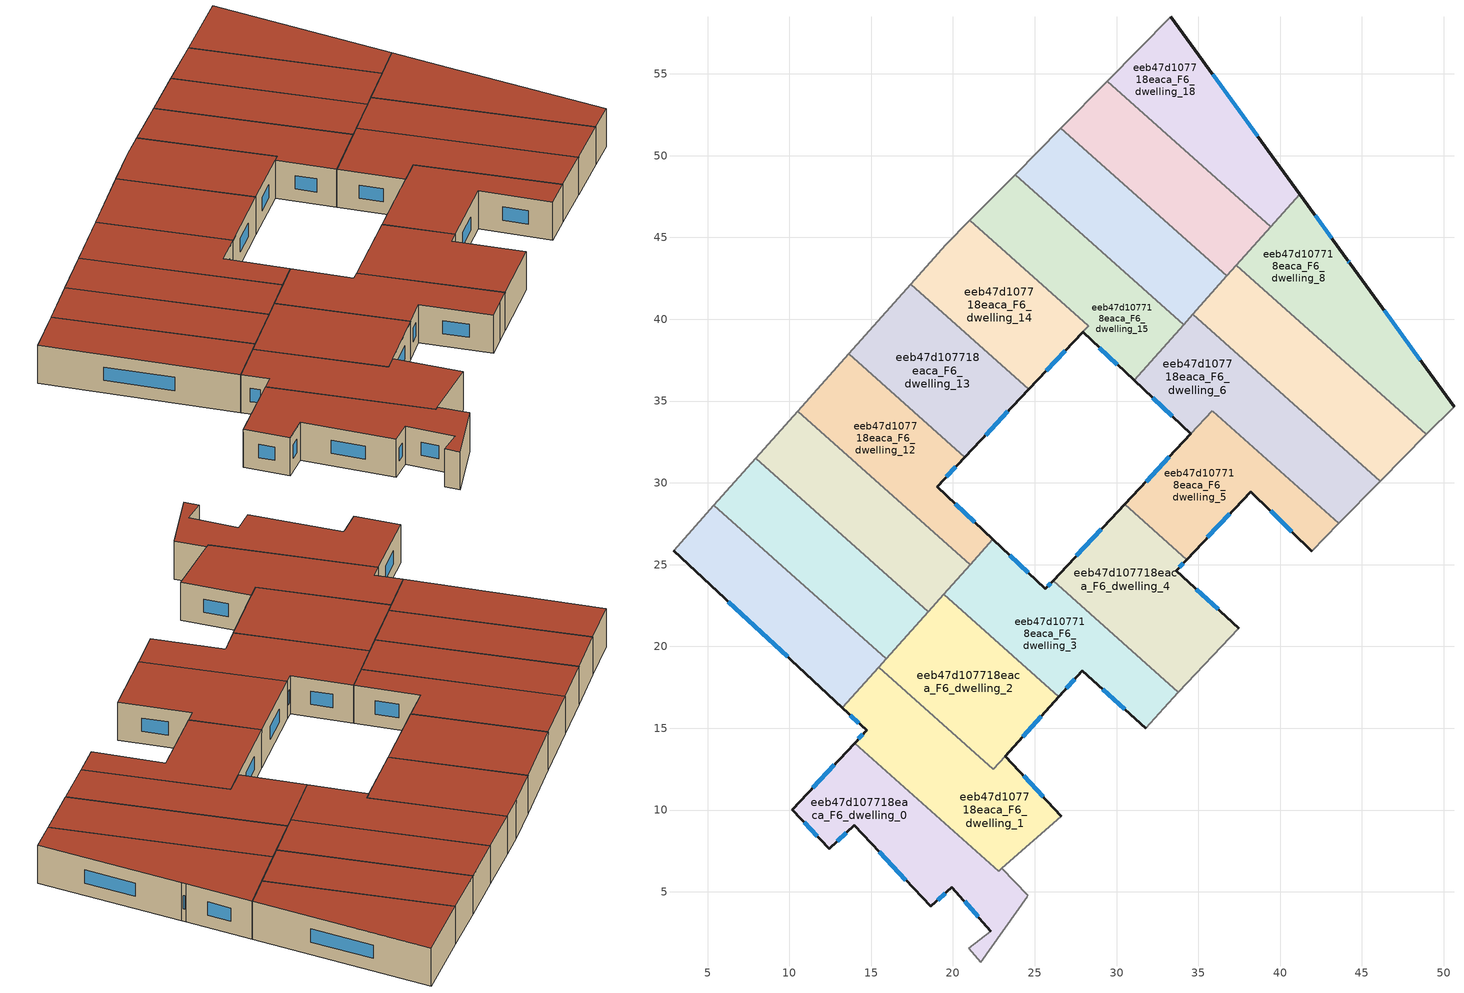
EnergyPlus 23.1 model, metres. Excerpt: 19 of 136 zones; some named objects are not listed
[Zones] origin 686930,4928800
eeb47d107718eaca_F6_dwelling_0
 floor to eeb47d107718eaca_F5_dwelling_0 (EU_floor_Construction): 22.98,6.44 24.58,4.78 24.53,4.71 21.7,0.7 20.98,1.57 22.31,2.61 19.94,5.29 18.66,4.11 13.96,9.07 12.45,7.63 10.18,10.03 13.99,14.1 22.79,6.27 z18
 wall outside (EU_wall_Construction): 13.99,14.1 10.18,10.03 12.45,7.63 13.96,9.07 18.66,4.11 19.94,5.29 22.31,2.61 z18:21
 wall adiabatic (EU_wall_Construction): 22.31,2.61 20.98,1.57 21.7,0.7 24.53,4.71 24.58,4.78 22.98,6.44 z18:21
 wall to eeb47d107718eaca_F6_dwelling_1 (EU_wall_Construction): 22.98,6.44 22.79,6.27 13.99,14.1 z18:21
 window (EU_Window_Construction): 20.71,4.41 21.54,3.48 / 19.07,4.49 19.52,4.9 / 15.49,7.45 17.13,5.72 / 12.94,8.1 13.47,8.6 / 10.92,9.25 11.71,8.41 / 12.75,12.77 11.42,11.35 z18.98:20.02
 roof outside (EU_roof_Construction): 21.7,0.7 24.53,4.71 24.58,4.78 22.98,6.44 22.79,6.27 13.99,14.1 10.18,10.03 12.45,7.63 13.96,9.07 18.66,4.11 19.94,5.29 22.31,2.61 20.98,1.57 z21
eeb47d107718eaca_F6_dwelling_1
 floor to eeb47d107718eaca_F5_dwelling_1 (EU_floor_Construction): 23.2,13.29 26.63,9.63 22.98,6.44 22.79,6.27 13.99,14.1 14.72,14.88 13.25,16.24 15.46,18.73 22.47,12.49 z18
 wall outside (EU_wall_Construction): 13.25,16.24 14.72,14.88 13.99,14.1 / 26.63,9.63 23.2,13.29 z18:21
 wall adiabatic (EU_wall_Construction): 22.98,6.44 26.63,9.63 z18:21
 wall to eeb47d107718eaca_F6_dwelling_9 (EU_wall_Construction): 15.46,18.73 13.25,16.24 z18:21
 wall to eeb47d107718eaca_F6_dwelling_2 (EU_wall_Construction): 23.2,13.29 22.47,12.49 15.46,18.73 z18:21
 window (EU_Window_Construction): 14.48,14.62 14.23,14.35 / 13.73,15.8 14.24,15.32 / 25.51,10.83 24.31,12.1 z18.98:20.02
 roof outside (EU_roof_Construction): 26.63,9.63 23.2,13.29 22.47,12.49 15.46,18.73 13.25,16.24 14.72,14.88 13.99,14.1 22.79,6.27 z21
eeb47d107718eaca_F6_dwelling_10
 floor to eeb47d107718eaca_F5_dwelling_10 (EU_floor_Construction): 18.48,22.12 15.92,19.24 5.38,28.62 7.94,31.5 z18
 wall to eeb47d107718eaca_F6_dwelling_9 (EU_wall_Construction): 5.38,28.62 15.92,19.24 z18:21
 wall adiabatic (EU_wall_Construction): 7.94,31.5 5.38,28.62 z18:21
 wall to eeb47d107718eaca_F6_dwelling_11 (EU_wall_Construction): 18.48,22.12 7.94,31.5 z18:21
 wall to eeb47d107718eaca_F6_dwelling_2 (EU_wall_Construction): 15.92,19.24 18.48,22.12 z18:21
 roof outside (EU_roof_Construction): 15.92,19.24 18.48,22.12 7.94,31.5 5.38,28.62 z21
eeb47d107718eaca_F6_dwelling_11
 floor to eeb47d107718eaca_F5_dwelling_11 (EU_floor_Construction): 21.05,25 18.48,22.12 7.94,31.5 10.51,34.38 z18
 wall adiabatic (EU_wall_Construction): 10.51,34.38 7.94,31.5 z18:21
 wall to eeb47d107718eaca_F6_dwelling_12 (EU_wall_Construction): 21.05,25 10.51,34.38 z18:21
 wall to eeb47d107718eaca_F6_dwelling_3 (EU_wall_Construction): 19.43,23.19 21.05,25 z18:21
 wall to eeb47d107718eaca_F6_dwelling_2 (EU_wall_Construction): 18.48,22.12 19.43,23.19 z18:21
 roof outside (EU_roof_Construction): 18.48,22.12 21.05,25 10.51,34.38 7.94,31.5 z21
eeb47d107718eaca_F6_dwelling_12
 floor to eeb47d107718eaca_F5_dwelling_12 (EU_floor_Construction): 20.72,31.58 19.03,29.77 22.43,26.56 21.05,25 10.51,34.38 13.63,37.89 z18
 wall outside (EU_wall_Construction): 22.43,26.56 19.03,29.77 20.72,31.58 z18:21
 wall adiabatic (EU_wall_Construction): 13.63,37.89 10.51,34.38 z18:21
 wall to eeb47d107718eaca_F6_dwelling_13 (EU_wall_Construction): 20.72,31.58 13.63,37.89 z18:21
 wall to eeb47d107718eaca_F6_dwelling_3 (EU_wall_Construction): 21.05,25.01 22.43,26.56 z18:21
 window (EU_Window_Construction): 21.32,27.61 20.13,28.73 / 19.58,30.36 20.17,30.99 z18.98:20.02
 roof outside (EU_roof_Construction): 21.05,25 22.43,26.56 19.03,29.77 20.72,31.58 13.63,37.89 10.51,34.38 z21
eeb47d107718eaca_F6_dwelling_13
 floor to eeb47d107718eaca_F5_dwelling_13 (EU_floor_Construction): 24.62,35.71 20.72,31.58 13.63,37.89 17.41,42.14 z18
 wall outside (EU_wall_Construction): 20.72,31.58 24.62,35.71 z18:21
 wall adiabatic (EU_wall_Construction): 17.41,42.14 13.63,37.89 z18:21
 wall to eeb47d107718eaca_F6_dwelling_14 (EU_wall_Construction): 24.62,35.71 17.41,42.14 z18:21
 window (EU_Window_Construction): 21.99,32.92 23.35,34.37 z18.98:20.02
 roof outside (EU_roof_Construction): 20.72,31.58 24.62,35.71 17.41,42.14 13.63,37.89 z21
eeb47d107718eaca_F6_dwelling_14
 floor to eeb47d107718eaca_F5_dwelling_14 (EU_floor_Construction): 28.28,39.61 24.62,35.71 17.41,42.14 19.55,44.54 21.04,46.05 z18
 wall outside (EU_wall_Construction): 24.62,35.71 27.92,39.22 z18:21
 wall adiabatic (EU_wall_Construction): 21.04,46.05 19.55,44.54 17.41,42.14 z18:21
 wall to eeb47d107718eaca_F6_dwelling_15 (EU_wall_Construction): 27.93,39.22 28.29,39.61 / 28.28,39.61 21.04,46.05 z18:21
 window (EU_Window_Construction): 25.7,36.85 26.85,38.08 z18.98:20.02
 roof outside (EU_roof_Construction): 24.62,35.71 28.29,39.61 21.04,46.05 19.55,44.54 17.41,42.14 z21
eeb47d107718eaca_F6_dwelling_15
 floor to eeb47d107718eaca_F5_dwelling_15 (EU_floor_Construction): 34.1,39.67 31.07,36.27 27.93,39.22 28.29,39.61 21.04,46.05 23.8,48.84 z18
 wall outside (EU_wall_Construction): 27.93,39.22 31.07,36.27 z18:21
 wall adiabatic (EU_wall_Construction): 23.8,48.84 21.04,46.05 z18:21
 wall to eeb47d107718eaca_F6_dwelling_16 (EU_wall_Construction): 34.1,39.67 23.8,48.84 z18:21
 wall to eeb47d107718eaca_F6_dwelling_6 (EU_wall_Construction): 31.07,36.27 34.1,39.67 z18:21
 window (EU_Window_Construction): 28.95,38.26 30.05,37.23 z18.98:20.02
 roof outside (EU_roof_Construction): 31.07,36.27 34.1,39.67 23.8,48.84 21.04,46.05 28.29,39.61 27.93,39.22 z21
eeb47d107718eaca_F6_dwelling_16
 floor to eeb47d107718eaca_F5_dwelling_16 (EU_floor_Construction): 36.74,42.65 34.1,39.67 23.8,48.84 26.59,51.68 z18
 wall adiabatic (EU_wall_Construction): 26.59,51.68 23.8,48.84 z18:21
 wall to eeb47d107718eaca_F6_dwelling_17 (EU_wall_Construction): 36.74,42.65 26.59,51.68 z18:21
 wall to eeb47d107718eaca_F6_dwelling_7 (EU_wall_Construction): 34.66,40.3 36.74,42.65 z18:21
 wall to eeb47d107718eaca_F6_dwelling_6 (EU_wall_Construction): 34.1,39.68 34.66,40.3 z18:21
 roof outside (EU_roof_Construction): 34.1,39.67 36.74,42.65 26.59,51.68 23.8,48.84 z21
eeb47d107718eaca_F6_dwelling_17
 floor to eeb47d107718eaca_F5_dwelling_17 (EU_floor_Construction): 39.43,45.66 36.74,42.65 26.59,51.68 29.44,54.55 z18
 wall adiabatic (EU_wall_Construction): 29.44,54.55 26.59,51.68 z18:21
 wall to eeb47d107718eaca_F6_dwelling_18 (EU_wall_Construction): 39.43,45.66 29.44,54.55 z18:21
 wall to eeb47d107718eaca_F6_dwelling_8 (EU_wall_Construction): 37.32,43.3 39.43,45.66 z18:21
 wall to eeb47d107718eaca_F6_dwelling_7 (EU_wall_Construction): 36.74,42.65 37.32,43.3 z18:21
 roof outside (EU_roof_Construction): 36.74,42.65 39.43,45.66 29.44,54.55 26.59,51.68 z21
eeb47d107718eaca_F6_dwelling_18
 floor to eeb47d107718eaca_F5_dwelling_18 (EU_floor_Construction): 33.33,58.49 41.2,47.65 39.43,45.66 29.44,54.55 z18
 wall outside (EU_wall_Construction): 41.2,47.65 33.33,58.49 z18:21
 wall adiabatic (EU_wall_Construction): 33.33,58.49 29.44,54.55 z18:21
 wall to eeb47d107718eaca_F6_dwelling_8 (EU_wall_Construction): 39.43,45.66 41.2,47.65 z18:21
 window (EU_Window_Construction): 38.64,51.18 35.89,54.97 z18.98:20.02
 roof outside (EU_roof_Construction): 39.43,45.66 41.2,47.65 33.33,58.49 29.44,54.55 z21
eeb47d107718eaca_F6_dwelling_2
 floor to eeb47d107718eaca_F5_dwelling_2 (EU_floor_Construction): 26.47,16.93 22.47,12.49 15.46,18.73 19.43,23.19 z18
 wall outside (EU_wall_Construction): 23.2,13.3 26.47,16.93 z18:21
 wall to eeb47d107718eaca_F6_dwelling_3 (EU_wall_Construction): 26.47,16.93 19.43,23.19 z18:21
 wall to eeb47d107718eaca_F6_dwelling_9 (EU_wall_Construction): 15.92,19.24 15.46,18.73 z18:21
 window (EU_Window_Construction): 24.26,14.48 25.41,15.75 z18.98:20.02
 roof outside (EU_roof_Construction): 22.47,12.49 26.47,16.93 19.43,23.19 15.46,18.73 z21
eeb47d107718eaca_F6_dwelling_3
 floor to eeb47d107718eaca_F5_dwelling_3 (EU_floor_Construction): 26.12,24.02 33.78,17.2 32.88,16.23 31.78,15.01 27.9,18.51 26.47,16.93 19.43,23.19 22.43,26.56 25.65,23.52 z18
 wall outside (EU_wall_Construction): 26.47,16.93 27.9,18.51 31.78,15.01 / 26.12,24.02 25.65,23.52 22.43,26.56 z18:21
 wall to eeb47d107718eaca_F6_dwelling_4 (EU_wall_Construction): 33.78,17.2 26.12,24.02 z18:21
 wall adiabatic (EU_wall_Construction): 31.78,15.01 32.88,16.23 33.78,17.2 z18:21
 window (EU_Window_Construction): 29.16,17.38 30.52,16.15 / 26.93,17.44 27.43,18 / 24.6,24.51 23.48,25.57 / 25.96,23.86 25.8,23.69 z18.98:20.02
 roof outside (EU_roof_Construction): 32.88,16.23 33.78,17.2 26.12,24.02 25.65,23.52 22.43,26.56 19.43,23.19 26.47,16.93 27.9,18.51 31.78,15.01 z21
eeb47d107718eaca_F6_dwelling_4
 floor to eeb47d107718eaca_F5_dwelling_4 (EU_floor_Construction): 34.28,25.31 33.64,24.63 37.46,21.12 33.78,17.2 26.12,24.02 30.49,28.68 z18
 wall outside (EU_wall_Construction): 37.46,21.12 33.64,24.63 34.28,25.31 / 30.49,28.68 26.12,24.02 z18:21
 wall adiabatic (EU_wall_Construction): 33.78,17.2 37.46,21.12 z18:21
 wall to eeb47d107718eaca_F6_dwelling_5 (EU_wall_Construction): 34.28,25.31 30.49,28.68 z18:21
 window (EU_Window_Construction): 36.21,22.27 34.88,23.49 / 29.07,27.16 27.54,25.54 / 33.85,24.85 34.07,25.09 z18.98:20.02
 roof outside (EU_roof_Construction): 33.78,17.2 37.46,21.12 33.64,24.63 34.28,25.31 30.49,28.68 26.12,24.02 z21
eeb47d107718eaca_F6_dwelling_5
 floor to eeb47d107718eaca_F5_dwelling_5 (EU_floor_Construction): 43.58,27.52 41.92,25.83 38.21,29.46 34.28,25.31 30.49,28.68 35.87,34.39 z18
 wall outside (EU_wall_Construction): 34.28,25.31 38.21,29.46 41.92,25.83 / 34.55,32.99 30.49,28.68 z18:21
 wall adiabatic (EU_wall_Construction): 41.92,25.83 43.58,27.52 z18:21
 wall to eeb47d107718eaca_F6_dwelling_6 (EU_wall_Construction): 35.86,34.39 34.55,32.99 / 43.58,27.52 35.87,34.39 z18:21
 window (EU_Window_Construction): 35.56,26.66 36.93,28.11 / 39.41,28.28 40.71,27.01 / 33.23,31.59 31.81,30.08 z18.98:20.02
 roof outside (EU_roof_Construction): 41.92,25.83 43.58,27.52 35.87,34.39 30.49,28.68 34.28,25.31 38.21,29.46 z21
eeb47d107718eaca_F6_dwelling_6
 floor to eeb47d107718eaca_F5_dwelling_6 (EU_floor_Construction): 46.12,30.1 43.58,27.52 35.86,34.39 34.55,32.99 31.07,36.27 34.66,40.3 z18
 wall outside (EU_wall_Construction): 31.07,36.27 34.55,32.99 z18:21
 wall to eeb47d107718eaca_F6_dwelling_7 (EU_wall_Construction): 46.12,30.1 34.66,40.3 z18:21
 wall adiabatic (EU_wall_Construction): 43.58,27.52 46.12,30.1 z18:21
 window (EU_Window_Construction): 32.2,35.2 33.42,34.06 z18.98:20.02
 roof outside (EU_roof_Construction): 43.58,27.52 46.12,30.1 34.66,40.3 31.07,36.27 34.55,32.99 35.86,34.39 z21
eeb47d107718eaca_F6_dwelling_7
 floor to eeb47d107718eaca_F5_dwelling_7 (EU_floor_Construction): 48.94,32.96 46.16,30.13 46.12,30.1 34.66,40.3 37.32,43.3 z18
 wall to eeb47d107718eaca_F6_dwelling_8 (EU_wall_Construction): 48.94,32.96 37.32,43.3 z18:21
 wall adiabatic (EU_wall_Construction): 46.12,30.1 46.16,30.13 48.94,32.96 z18:21
 roof outside (EU_roof_Construction): 46.16,30.13 48.94,32.96 37.32,43.3 34.66,40.3 46.12,30.1 z21
eeb47d107718eaca_F6_dwelling_8
 floor to eeb47d107718eaca_F5_dwelling_8 (EU_floor_Construction): 44.3,43.39 50.63,34.66 48.94,32.96 37.32,43.3 41.2,47.65 44.12,43.63 z18
 wall outside (EU_wall_Construction): 50.63,34.66 44.3,43.39 44.12,43.63 41.2,47.65 z18:21
 wall adiabatic (EU_wall_Construction): 48.94,32.96 50.63,34.66 z18:21
 window (EU_Window_Construction): 43.17,44.94 42.15,46.35 / 44.24,43.47 44.18,43.56 / 48.57,37.5 46.36,40.55 z18.98:20.02
 roof outside (EU_roof_Construction): 48.94,32.96 50.63,34.66 44.3,43.39 44.12,43.63 41.2,47.65 37.32,43.3 z21
eeb47d107718eaca_F6_dwelling_9
 floor to eeb47d107718eaca_F5_dwelling_9 (EU_floor_Construction): 15.92,19.24 13.25,16.24 2.92,25.86 5.38,28.62 z18
 wall outside (EU_wall_Construction): 2.92,25.86 13.25,16.24 z18:21
 wall adiabatic (EU_wall_Construction): 5.38,28.62 2.92,25.86 z18:21
 window (EU_Window_Construction): 6.28,22.73 9.89,19.37 z18.98:20.02
 roof outside (EU_roof_Construction): 13.25,16.24 15.92,19.24 5.38,28.62 2.92,25.86 z21
[Building]
EU S2 Campaign: North Axis=0; Terrain=City; Solar Distribution=FullExterior
[Site:Location]
Bologna: Latitude=44.5; Longitude=11.25; Time Zone=1; Elevation=37
[SizingPeriod:WeatherFileDays]
AnnualSizingPeriod: Begin Month=1; Begin Day of Month=1; End Month=12; End Day of Month=31; Day of Week for Start Day=Monday; Use Weather File Daylight Saving Period=No; Use Weather File Rain and Snow Indicators=No
[MATERIAL]
EU_InternalMass_Material: Roughness=MediumRough; Thickness=0.1; Conductivity=1; Density=1800; Specific Heat=900; Thermal Absorptance=0.9; Solar Absorptance=0.7; Visible Absorptance=0.7
[MATERIAL:NOMASS] Roughness=MediumRough; Thermal Absorptance=0.9; Solar Absorptance=0.7; Visible Absorptance=0.7
Name | Thermal Resistance
EU_wall_NoMass | 0.905828
EU_roof_NoMass | 0.37593
EU_floor_NoMass | 0.67114
[WINDOWMATERIAL:SIMPLEGLAZINGSYSTEM]
EU_Window_SimpleGlazing: UFactor=4.52486; Solar Heat Gain Coefficient=0.85; Visible Transmittance=0.85
[CONSTRUCTION]
EU_wall_Construction: EU_wall_NoMass
EU_roof_Construction: EU_roof_NoMass
EU_floor_Construction: EU_floor_NoMass
EU_Window_Construction: EU_Window_SimpleGlazing
EU_InternalMass_Construction: EU_InternalMass_Material
[ZONE] Type=1; Multiplier=1; Ceiling Height=autocalculate; Floor Area=autocalculate; Part of Total Floor Area=Yes
Name | Volume
eeb47d107718eaca_F6_dwelling_0 | 182.557
eeb47d107718eaca_F6_dwelling_1 | 193.08
eeb47d107718eaca_F6_dwelling_10 | 163.303
eeb47d107718eaca_F6_dwelling_11 | 163.243
eeb47d107718eaca_F6_dwelling_12 | 163.288
eeb47d107718eaca_F6_dwelling_13 | 163.271
eeb47d107718eaca_F6_dwelling_14 | 155.679
eeb47d107718eaca_F6_dwelling_15 | 170.788
eeb47d107718eaca_F6_dwelling_16 | 163.302
eeb47d107718eaca_F6_dwelling_17 | 163.268
eeb47d107718eaca_F6_dwelling_18 | 163.282
eeb47d107718eaca_F6_dwelling_2 | 168.565
eeb47d107718eaca_F6_dwelling_3 | 181.417
eeb47d107718eaca_F6_dwelling_4 | 181.404
eeb47d107718eaca_F6_dwelling_5 | 154.619
eeb47d107718eaca_F6_dwelling_6 | 192.024
eeb47d107718eaca_F6_dwelling_7 | 185.857
eeb47d107718eaca_F6_dwelling_8 | 193.088
eeb47d107718eaca_F6_dwelling_9 | 163.255
[INTERNALMASS] Construction=EU_InternalMass_Construction
Name | Zone or ZoneList | Surface Area
eeb47d107718eaca_F6_dwelling_0_EU_InternalMass | eeb47d107718eaca_F6_dwelling_0 | 60.8521
eeb47d107718eaca_F6_dwelling_1_EU_InternalMass | eeb47d107718eaca_F6_dwelling_1 | 64.3628
eeb47d107718eaca_F6_dwelling_2_EU_InternalMass | eeb47d107718eaca_F6_dwelling_2 | 56.2024
eeb47d107718eaca_F6_dwelling_3_EU_InternalMass | eeb47d107718eaca_F6_dwelling_3 | 60.4723
eeb47d107718eaca_F6_dwelling_4_EU_InternalMass | eeb47d107718eaca_F6_dwelling_4 | 60.4682
eeb47d107718eaca_F6_dwelling_5_EU_InternalMass | eeb47d107718eaca_F6_dwelling_5 | 51.5604
eeb47d107718eaca_F6_dwelling_6_EU_InternalMass | eeb47d107718eaca_F6_dwelling_6 | 64.0023
eeb47d107718eaca_F6_dwelling_7_EU_InternalMass | eeb47d107718eaca_F6_dwelling_7 | 61.9569
eeb47d107718eaca_F6_dwelling_8_EU_InternalMass | eeb47d107718eaca_F6_dwelling_8 | 64.3634
eeb47d107718eaca_F6_dwelling_9_EU_InternalMass | eeb47d107718eaca_F6_dwelling_9 | 54.4182
eeb47d107718eaca_F6_dwelling_10_EU_InternalMass | eeb47d107718eaca_F6_dwelling_10 | 54.4345
eeb47d107718eaca_F6_dwelling_11_EU_InternalMass | eeb47d107718eaca_F6_dwelling_11 | 54.4146
eeb47d107718eaca_F6_dwelling_12_EU_InternalMass | eeb47d107718eaca_F6_dwelling_12 | 54.429
eeb47d107718eaca_F6_dwelling_13_EU_InternalMass | eeb47d107718eaca_F6_dwelling_13 | 54.4237
eeb47d107718eaca_F6_dwelling_14_EU_InternalMass | eeb47d107718eaca_F6_dwelling_14 | 51.9073
eeb47d107718eaca_F6_dwelling_15_EU_InternalMass | eeb47d107718eaca_F6_dwelling_15 | 56.93
eeb47d107718eaca_F6_dwelling_16_EU_InternalMass | eeb47d107718eaca_F6_dwelling_16 | 54.4339
eeb47d107718eaca_F6_dwelling_17_EU_InternalMass | eeb47d107718eaca_F6_dwelling_17 | 54.4225
eeb47d107718eaca_F6_dwelling_18_EU_InternalMass | eeb47d107718eaca_F6_dwelling_18 | 54.4269
[OTHEREQUIPMENT] Fuel Type=Electricity; Design Level Calculation Method=Watts/Area; Power per Zone Floor Area=1; Fraction Latent=0; Fraction Radiant=0; Fraction Lost=0; Carbon Dioxide Generation Rate=0; EndUse Subcategory=EU_Step8_InternalGains
Name | Zone or ZoneList or Space or SpaceList | Schedule
EU_Step8_InternalGain_eeb47d107718eaca_F6_dwelling_0_f000 | eeb47d107718eaca_F6_dwelling_0 | EU_Step8_GainSchedule_eeb47d107718eaca_F6_dwelling_0_f000
EU_Step8_InternalGain_eeb47d107718eaca_F6_dwelling_1_f000 | eeb47d107718eaca_F6_dwelling_1 | EU_Step8_GainSchedule_eeb47d107718eaca_F6_dwelling_1_f000
EU_Step8_InternalGain_eeb47d107718eaca_F6_dwelling_2_f000 | eeb47d107718eaca_F6_dwelling_2 | EU_Step8_GainSchedule_eeb47d107718eaca_F6_dwelling_2_f000
EU_Step8_InternalGain_eeb47d107718eaca_F6_dwelling_3_f000 | eeb47d107718eaca_F6_dwelling_3 | EU_Step8_GainSchedule_eeb47d107718eaca_F6_dwelling_3_f000
EU_Step8_InternalGain_eeb47d107718eaca_F6_dwelling_4_f000 | eeb47d107718eaca_F6_dwelling_4 | EU_Step8_GainSchedule_eeb47d107718eaca_F6_dwelling_4_f000
EU_Step8_InternalGain_eeb47d107718eaca_F6_dwelling_5_f000 | eeb47d107718eaca_F6_dwelling_5 | EU_Step8_GainSchedule_eeb47d107718eaca_F6_dwelling_5_f000
EU_Step8_InternalGain_eeb47d107718eaca_F6_dwelling_6_f000 | eeb47d107718eaca_F6_dwelling_6 | EU_Step8_GainSchedule_eeb47d107718eaca_F6_dwelling_6_f000
EU_Step8_InternalGain_eeb47d107718eaca_F6_dwelling_7_f000 | eeb47d107718eaca_F6_dwelling_7 | EU_Step8_GainSchedule_eeb47d107718eaca_F6_dwelling_7_f000
EU_Step8_InternalGain_eeb47d107718eaca_F6_dwelling_8_f000 | eeb47d107718eaca_F6_dwelling_8 | EU_Step8_GainSchedule_eeb47d107718eaca_F6_dwelling_8_f000
EU_Step8_InternalGain_eeb47d107718eaca_F6_dwelling_9_f000 | eeb47d107718eaca_F6_dwelling_9 | EU_Step8_GainSchedule_eeb47d107718eaca_F6_dwelling_9_f000
EU_Step8_InternalGain_eeb47d107718eaca_F6_dwelling_10_f000 | eeb47d107718eaca_F6_dwelling_10 | EU_Step8_GainSchedule_eeb47d107718eaca_F6_dwelling_10_f000
EU_Step8_InternalGain_eeb47d107718eaca_F6_dwelling_11_f000 | eeb47d107718eaca_F6_dwelling_11 | EU_Step8_GainSchedule_eeb47d107718eaca_F6_dwelling_11_f000
EU_Step8_InternalGain_eeb47d107718eaca_F6_dwelling_12_f000 | eeb47d107718eaca_F6_dwelling_12 | EU_Step8_GainSchedule_eeb47d107718eaca_F6_dwelling_12_f000
EU_Step8_InternalGain_eeb47d107718eaca_F6_dwelling_13_f000 | eeb47d107718eaca_F6_dwelling_13 | EU_Step8_GainSchedule_eeb47d107718eaca_F6_dwelling_13_f000
EU_Step8_InternalGain_eeb47d107718eaca_F6_dwelling_14_f000 | eeb47d107718eaca_F6_dwelling_14 | EU_Step8_GainSchedule_eeb47d107718eaca_F6_dwelling_14_f000
EU_Step8_InternalGain_eeb47d107718eaca_F6_dwelling_15_f000 | eeb47d107718eaca_F6_dwelling_15 | EU_Step8_GainSchedule_eeb47d107718eaca_F6_dwelling_15_f000
EU_Step8_InternalGain_eeb47d107718eaca_F6_dwelling_16_f000 | eeb47d107718eaca_F6_dwelling_16 | EU_Step8_GainSchedule_eeb47d107718eaca_F6_dwelling_16_f000
EU_Step8_InternalGain_eeb47d107718eaca_F6_dwelling_17_f000 | eeb47d107718eaca_F6_dwelling_17 | EU_Step8_GainSchedule_eeb47d107718eaca_F6_dwelling_17_f000
EU_Step8_InternalGain_eeb47d107718eaca_F6_dwelling_18_f000 | eeb47d107718eaca_F6_dwelling_18 | EU_Step8_GainSchedule_eeb47d107718eaca_F6_dwelling_18_f000
[ZONEVENTILATION:DESIGNFLOWRATE] Schedule=EU_AlwaysOn; Design Flow Rate Calculation Method=AirChanges/Hour; Air Changes per Hour=0.73129; Ventilation Type=Natural; Fan Pressure Rise=0; Fan Total Efficiency=1; Constant Term Coefficient=1; Temperature Term Coefficient=0; Velocity Term Coefficient=0; Velocity Squared Term Coefficient=0; Minimum Indoor Temperature=-100; Maximum Indoor Temperature=100; Delta Temperature=-100; Minimum Outdoor Temperature=-100; Maximum Outdoor Temperature=100; Maximum Wind Speed=40
Name | Zone or ZoneList or Space or SpaceList
EU_ConstantAir_eeb47d107718eaca_F6_dwelling_0 | eeb47d107718eaca_F6_dwelling_0
EU_ConstantAir_eeb47d107718eaca_F6_dwelling_1 | eeb47d107718eaca_F6_dwelling_1
EU_ConstantAir_eeb47d107718eaca_F6_dwelling_2 | eeb47d107718eaca_F6_dwelling_2
EU_ConstantAir_eeb47d107718eaca_F6_dwelling_3 | eeb47d107718eaca_F6_dwelling_3
EU_ConstantAir_eeb47d107718eaca_F6_dwelling_4 | eeb47d107718eaca_F6_dwelling_4
EU_ConstantAir_eeb47d107718eaca_F6_dwelling_5 | eeb47d107718eaca_F6_dwelling_5
EU_ConstantAir_eeb47d107718eaca_F6_dwelling_6 | eeb47d107718eaca_F6_dwelling_6
EU_ConstantAir_eeb47d107718eaca_F6_dwelling_7 | eeb47d107718eaca_F6_dwelling_7
EU_ConstantAir_eeb47d107718eaca_F6_dwelling_8 | eeb47d107718eaca_F6_dwelling_8
EU_ConstantAir_eeb47d107718eaca_F6_dwelling_9 | eeb47d107718eaca_F6_dwelling_9
EU_ConstantAir_eeb47d107718eaca_F6_dwelling_10 | eeb47d107718eaca_F6_dwelling_10
EU_ConstantAir_eeb47d107718eaca_F6_dwelling_11 | eeb47d107718eaca_F6_dwelling_11
EU_ConstantAir_eeb47d107718eaca_F6_dwelling_12 | eeb47d107718eaca_F6_dwelling_12
EU_ConstantAir_eeb47d107718eaca_F6_dwelling_13 | eeb47d107718eaca_F6_dwelling_13
EU_ConstantAir_eeb47d107718eaca_F6_dwelling_14 | eeb47d107718eaca_F6_dwelling_14
EU_ConstantAir_eeb47d107718eaca_F6_dwelling_15 | eeb47d107718eaca_F6_dwelling_15
EU_ConstantAir_eeb47d107718eaca_F6_dwelling_16 | eeb47d107718eaca_F6_dwelling_16
EU_ConstantAir_eeb47d107718eaca_F6_dwelling_17 | eeb47d107718eaca_F6_dwelling_17
EU_ConstantAir_eeb47d107718eaca_F6_dwelling_18 | eeb47d107718eaca_F6_dwelling_18
[HVACTEMPLATE:ZONE:IDEALLOADSAIRSYSTEM] System Availability Schedule=EU_AlwaysOn; Maximum Heating Supply Air Temperature=50; Minimum Cooling Supply Air Temperature=13; Maximum Heating Supply Air Humidity Ratio=0.0156; Minimum Cooling Supply Air Humidity Ratio=0.0077; Heating Limit=NoLimit; Cooling Limit=NoLimit; Heating Availability Schedule=EU_AlwaysOn; Cooling Availability Schedule=EU_CoolingOff; Dehumidification Control Type=ConstantSensibleHeatRatio; Cooling Sensible Heat Ratio=0.7; Dehumidification Setpoint=60; Humidification Control Type=None; Humidification Setpoint=30; Outdoor Air Method=None; Outdoor Air Flow Rate per Person=0.00944; Outdoor Air Flow Rate per Zone Floor Area=0; Outdoor Air Flow Rate per Zone=0; Demand Controlled Ventilation Type=None; Outdoor Air Economizer Type=NoEconomizer; Heat Recovery Type=None; Sensible Heat Recovery Effectiveness=0.7; Latent Heat Recovery Effectiveness=0.65
Name | Template Thermostat
eeb47d107718eaca_F6_dwelling_0 | EU_HeatOnly_eeb47d107718eaca_F6_dwelling_0
eeb47d107718eaca_F6_dwelling_1 | EU_HeatOnly_eeb47d107718eaca_F6_dwelling_1
eeb47d107718eaca_F6_dwelling_2 | EU_HeatOnly_eeb47d107718eaca_F6_dwelling_2
eeb47d107718eaca_F6_dwelling_3 | EU_HeatOnly_eeb47d107718eaca_F6_dwelling_3
eeb47d107718eaca_F6_dwelling_4 | EU_HeatOnly_eeb47d107718eaca_F6_dwelling_4
eeb47d107718eaca_F6_dwelling_5 | EU_HeatOnly_eeb47d107718eaca_F6_dwelling_5
eeb47d107718eaca_F6_dwelling_6 | EU_HeatOnly_eeb47d107718eaca_F6_dwelling_6
eeb47d107718eaca_F6_dwelling_7 | EU_HeatOnly_eeb47d107718eaca_F6_dwelling_7
eeb47d107718eaca_F6_dwelling_8 | EU_HeatOnly_eeb47d107718eaca_F6_dwelling_8
eeb47d107718eaca_F6_dwelling_9 | EU_HeatOnly_eeb47d107718eaca_F6_dwelling_9
eeb47d107718eaca_F6_dwelling_10 | EU_HeatOnly_eeb47d107718eaca_F6_dwelling_10
eeb47d107718eaca_F6_dwelling_11 | EU_HeatOnly_eeb47d107718eaca_F6_dwelling_11
eeb47d107718eaca_F6_dwelling_12 | EU_HeatOnly_eeb47d107718eaca_F6_dwelling_12
eeb47d107718eaca_F6_dwelling_13 | EU_HeatOnly_eeb47d107718eaca_F6_dwelling_13
eeb47d107718eaca_F6_dwelling_14 | EU_HeatOnly_eeb47d107718eaca_F6_dwelling_14
eeb47d107718eaca_F6_dwelling_15 | EU_HeatOnly_eeb47d107718eaca_F6_dwelling_15
eeb47d107718eaca_F6_dwelling_16 | EU_HeatOnly_eeb47d107718eaca_F6_dwelling_16
eeb47d107718eaca_F6_dwelling_17 | EU_HeatOnly_eeb47d107718eaca_F6_dwelling_17
eeb47d107718eaca_F6_dwelling_18 | EU_HeatOnly_eeb47d107718eaca_F6_dwelling_18
[SIZING:ZONE] Zone Cooling Design Supply Air Temperature Input Method=SupplyAirTemperature; Zone Cooling Design Supply Air Temperature=13; Zone Heating Design Supply Air Temperature Input Method=SupplyAirTemperature; Zone Heating Design Supply Air Temperature=50; Zone Cooling Design Supply Air Humidity Ratio=0.008; Zone Heating Design Supply Air Humidity Ratio=0.008; Cooling Design Air Flow Method=DesignDay; Cooling Design Air Flow Rate=0; Cooling Minimum Air Flow per Zone Floor Area=0.000762; Cooling Minimum Air Flow=0; Cooling Minimum Air Flow Fraction=0.2; Heating Design Air Flow Method=DesignDay; Heating Design Air Flow Rate=0; Heating Maximum Air Flow per Zone Floor Area=0.002032; Heating Maximum Air Flow=0.141576; Heating Maximum Air Flow Fraction=0.3; Account for Dedicated Outdoor Air System=No; Dedicated Outdoor Air System Control Strategy=NeutralSupplyAir; Dedicated Outdoor Air Low Setpoint Temperature for Design=autosize; Dedicated Outdoor Air High Setpoint Temperature for Design=autosize; Zone Load Sizing Method=Sensible Load Only No Latent Load; Zone Latent Cooling Design Supply Air Humidity Ratio Input Method=HumidityRatioDifference; Zone Cooling Design Supply Air Humidity Ratio Difference=0.005; Zone Latent Heating Design Supply Air Humidity Ratio Input Method=HumidityRatioDifference; Zone Humidification Design Supply Air Humidity Ratio Difference=0.005
eeb47d107718eaca_F6_dwelling_0; eeb47d107718eaca_F6_dwelling_1; eeb47d107718eaca_F6_dwelling_2; eeb47d107718eaca_F6_dwelling_3; eeb47d107718eaca_F6_dwelling_4; eeb47d107718eaca_F6_dwelling_5; eeb47d107718eaca_F6_dwelling_6; eeb47d107718eaca_F6_dwelling_7; eeb47d107718eaca_F6_dwelling_8; eeb47d107718eaca_F6_dwelling_9; eeb47d107718eaca_F6_dwelling_10; eeb47d107718eaca_F6_dwelling_11; eeb47d107718eaca_F6_dwelling_12; eeb47d107718eaca_F6_dwelling_13; eeb47d107718eaca_F6_dwelling_14; eeb47d107718eaca_F6_dwelling_15; eeb47d107718eaca_F6_dwelling_16; eeb47d107718eaca_F6_dwelling_17; eeb47d107718eaca_F6_dwelling_18
[SCHEDULE:CONSTANT]
Name | Hourly Value
EU_AlwaysOn | 1
EU_CoolingOff | 0
[SCHEDULE:FILE] Column Number=1; Rows to Skip at Top=0; Number of Hours of Data=8760; Column Separator=Comma; Interpolate to Timestep=No; Minutes per Item=60; Adjust Schedule for Daylight Savings=Yes
Name | File
EU_Step8_GainSchedule_eeb47d107718eaca_F6_dwelling_0_f000 | ../../schedules/eeb47d107718eaca/eeb47d107718eaca_F6_dwelling_0_f000_gain.csv
EU_Step8_GainSchedule_eeb47d107718eaca_F6_dwelling_1_f000 | ../../schedules/eeb47d107718eaca/eeb47d107718eaca_F6_dwelling_1_f000_gain.csv
EU_Step8_GainSchedule_eeb47d107718eaca_F6_dwelling_2_f000 | ../../schedules/eeb47d107718eaca/eeb47d107718eaca_F6_dwelling_2_f000_gain.csv
EU_Step8_GainSchedule_eeb47d107718eaca_F6_dwelling_3_f000 | ../../schedules/eeb47d107718eaca/eeb47d107718eaca_F6_dwelling_3_f000_gain.csv
EU_Step8_GainSchedule_eeb47d107718eaca_F6_dwelling_4_f000 | ../../schedules/eeb47d107718eaca/eeb47d107718eaca_F6_dwelling_4_f000_gain.csv
EU_Step8_GainSchedule_eeb47d107718eaca_F6_dwelling_5_f000 | ../../schedules/eeb47d107718eaca/eeb47d107718eaca_F6_dwelling_5_f000_gain.csv
EU_Step8_GainSchedule_eeb47d107718eaca_F6_dwelling_6_f000 | ../../schedules/eeb47d107718eaca/eeb47d107718eaca_F6_dwelling_6_f000_gain.csv
EU_Step8_GainSchedule_eeb47d107718eaca_F6_dwelling_7_f000 | ../../schedules/eeb47d107718eaca/eeb47d107718eaca_F6_dwelling_7_f000_gain.csv
EU_Step8_GainSchedule_eeb47d107718eaca_F6_dwelling_8_f000 | ../../schedules/eeb47d107718eaca/eeb47d107718eaca_F6_dwelling_8_f000_gain.csv
EU_Step8_GainSchedule_eeb47d107718eaca_F6_dwelling_9_f000 | ../../schedules/eeb47d107718eaca/eeb47d107718eaca_F6_dwelling_9_f000_gain.csv
EU_Step8_GainSchedule_eeb47d107718eaca_F6_dwelling_10_f000 | ../../schedules/eeb47d107718eaca/eeb47d107718eaca_F6_dwelling_10_f000_gain.csv
EU_Step8_GainSchedule_eeb47d107718eaca_F6_dwelling_11_f000 | ../../schedules/eeb47d107718eaca/eeb47d107718eaca_F6_dwelling_11_f000_gain.csv
EU_Step8_GainSchedule_eeb47d107718eaca_F6_dwelling_12_f000 | ../../schedules/eeb47d107718eaca/eeb47d107718eaca_F6_dwelling_12_f000_gain.csv
EU_Step8_GainSchedule_eeb47d107718eaca_F6_dwelling_13_f000 | ../../schedules/eeb47d107718eaca/eeb47d107718eaca_F6_dwelling_13_f000_gain.csv
EU_Step8_GainSchedule_eeb47d107718eaca_F6_dwelling_14_f000 | ../../schedules/eeb47d107718eaca/eeb47d107718eaca_F6_dwelling_14_f000_gain.csv
EU_Step8_GainSchedule_eeb47d107718eaca_F6_dwelling_15_f000 | ../../schedules/eeb47d107718eaca/eeb47d107718eaca_F6_dwelling_15_f000_gain.csv
EU_Step8_GainSchedule_eeb47d107718eaca_F6_dwelling_16_f000 | ../../schedules/eeb47d107718eaca/eeb47d107718eaca_F6_dwelling_16_f000_gain.csv
EU_Step8_GainSchedule_eeb47d107718eaca_F6_dwelling_17_f000 | ../../schedules/eeb47d107718eaca/eeb47d107718eaca_F6_dwelling_17_f000_gain.csv
EU_Step8_GainSchedule_eeb47d107718eaca_F6_dwelling_18_f000 | ../../schedules/eeb47d107718eaca/eeb47d107718eaca_F6_dwelling_18_f000_gain.csv
